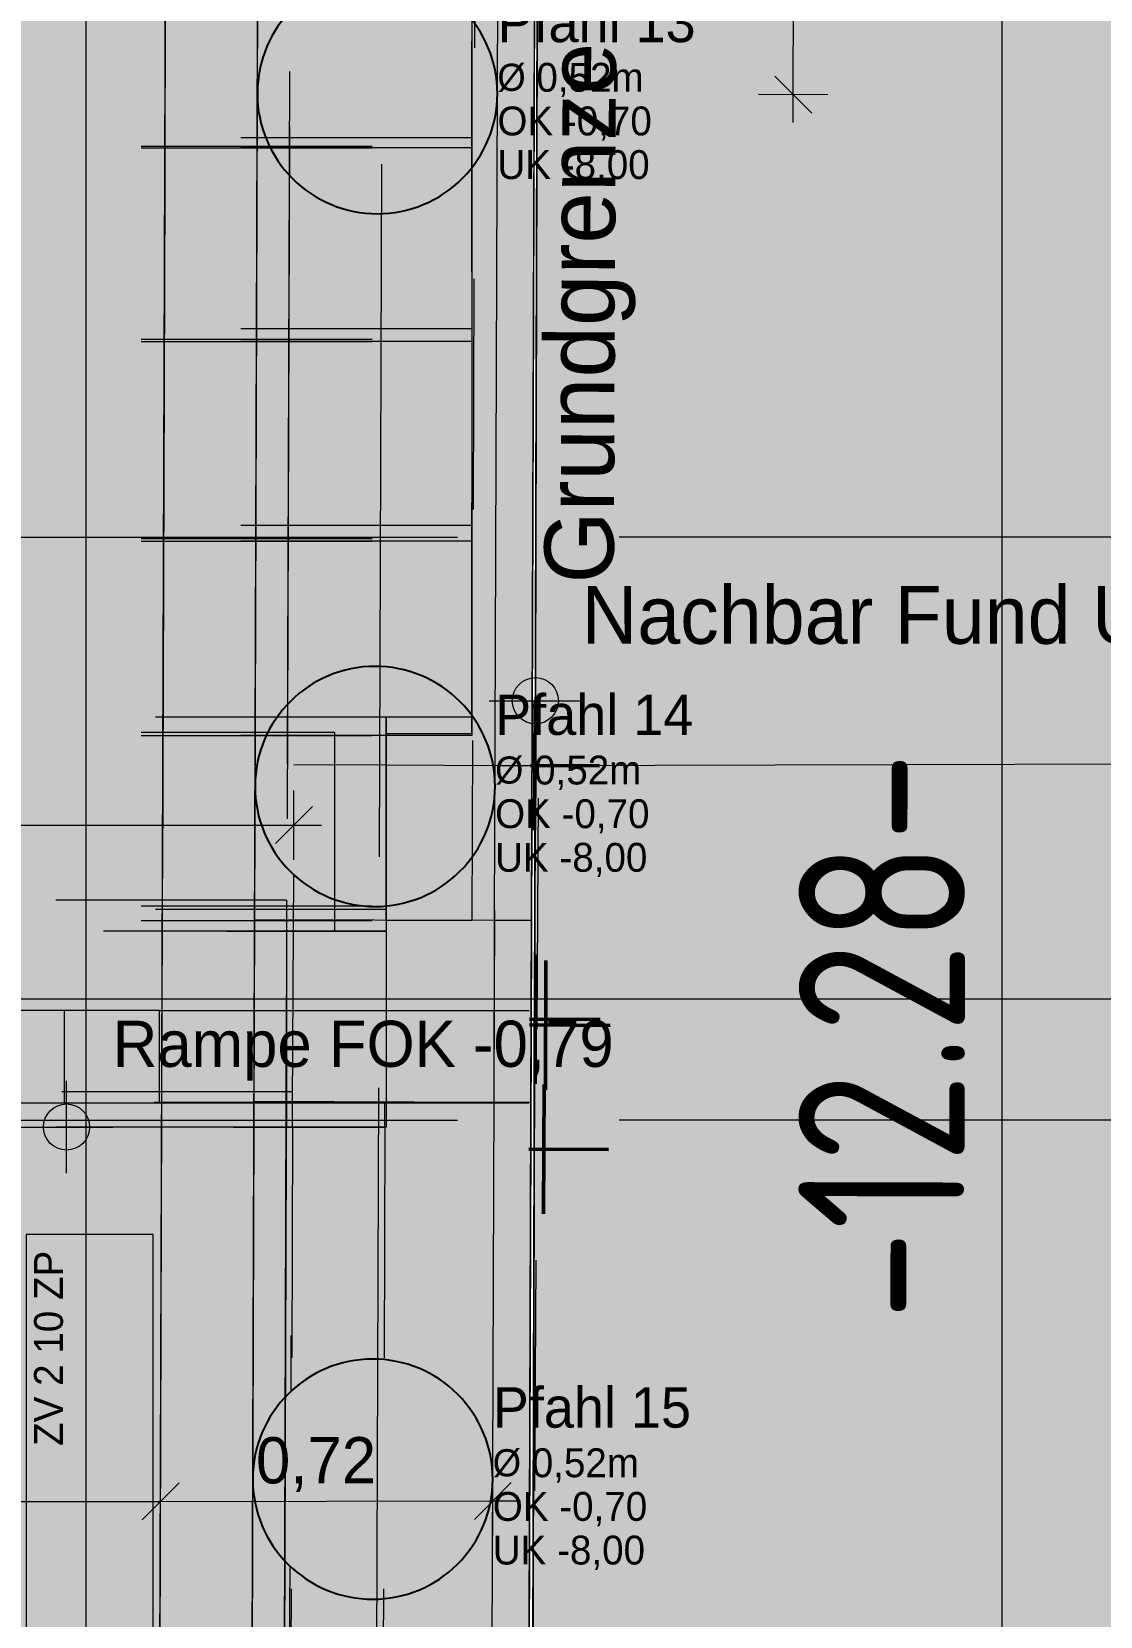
# Model space of a CAD drawing. Header units: metres. Extents: x -14 to 130, y -38 to 4.
# Drawn here: x 17.883 to 20.197, y -7.337 to -3.906 of the extents above; entities that cross this region are included whole.
import ezdxf

# ---------------------------------------------------------------- set-up
doc = ezdxf.new("R2010")
doc.units = ezdxf.units.M
doc.header["$MEASUREMENT"] = 0
for name, pattern in [('Schnittlinie', [0.006, 0.003, -0.0015, 0, -0.0015]), ('Strichliert_1_-1', [2, 1, -1]), ('Strichlinie eng', [0.002, 0.0015, -0.0005]), ('Untersicht', [0.001, 0.0005, -0.0005])]:
    doc.linetypes.add(name, pattern=pattern)
for name, color, linetype in [('-1._KG PP_3_110 Wand Aussen', 7, 'Continuous'), ('-1._KG PP_3_111 Bohrpfahl - ReGeBe', 7, 'Continuous'), ('-1._KG PP_3_111 Wand Aussen - Bohrpfahlwand 80', 7, 'Continuous'), ('-1._KG PP_3_120 Wand Innen tragend', 7, 'Continuous'), ('-1._KG PP_3_220 Bodenaufbau', 7, 'Continuous'), ('-1._KG PP_3_420 Rampe', 7, 'Continuous'), ('-1._KG PP_3_520 Fixeinbauten', 7, 'Continuous'), ('-1._KG PP_3_725 Nachbarbebauung', 7, 'Continuous'), ('-1._KG PP_3_851 Marker Schnitt', 7, 'Continuous'), ('-1._KG PP_3_870 Dokumentation allgemein', 7, 'Continuous'), ('-1._KG PP_3_950 Polierplan Bemaßung', 7, 'Continuous'), ('-1._KG PP_3_955 Polierplan Beschriftung', 7, 'Continuous'), ('-1._KG PP_3_Bauwerke_Gebäude - Haus', 7, 'Continuous'), ('-1._KG PP_3_Bemaßen_Sperrmaß 2D', 7, 'Continuous'), ('-1._KG PP_3_Gas_Beschriftung Gas', 7, 'Continuous'), ('-1._KG PP_3_Gelände_Beschriftung Gelände', 7, 'Continuous'), ('-1._KG PP_3_Gelände_Geländepunkt', 7, 'Continuous'), ('-1._KG PP_3_Kataster Benützungsabschnitte_Straßenverkehrsanlage', 7, 'Continuous'), ('-1._KG PP_3_Kataster Grenzen_Grundstücksgrenze', 7, 'Continuous'), ('-1._KG PP_3_Kataster Grenzpunkte_Grenzpunkt (GP) Hausecke_Kennzeichen', 7, 'Continuous'), ('-1._KG PP_3_Neubau_840 Baulinien', 7, 'Continuous')]:
    doc.layers.add(name, color=color, linetype=linetype)
doc.styles.add('ERSTELLTER_STIL_4', font='isocpeur.ttf', dxfattribs={"width": 0.8})
doc.styles.add('ERSTELLTER_STIL_5', font='')
doc.styles.get('ERSTELLTER_STIL_5').set_extended_font_data('Eurostile')
doc.linetypes.add('GAS', pattern='A,0,[1,415_260415_PP_VA_1_2 -1 KG1.Shx,S=0.186508,R=0,X=0,Y=0],-26.5,0', length=26.5)
doc.linetypes.add('Grenze Grundstück', pattern='A,0,[2,415_260415_PP_VA_1_2 -1 KG1.Shx,S=0.00031746,R=0,X=0,Y=0],-0.04,0', length=0.04)

msp = doc.modelspace()

# ---------------------------------------------------------------- hatches: boundary and pattern name
at = {"layer": '-1._KG PP_3_111 Bohrpfahl - ReGeBe', "linetype": 'Continuous', "lineweight": 13, "true_color": 0x3f7f02}
for points in [[(18.3716, -4.0398, 0.414214), (18.6316, -4.2998, 0.414214), (18.8916, -4.0398, 0.414214), (18.6316, -3.7798, 0.413238), (18.3716, -4.0389)], [(18.3666, -5.5398, 0.414214), (18.6266, -5.7998, 0.414214), (18.8866, -5.5398, 0.414214), (18.6266, -5.2798, 0.413238), (18.3666, -5.5389)], [(18.3616, -7.0389), (18.3616, -7.0398, 0.414214), (18.6216, -7.2998, 0.414214), (18.8816, -7.0398, 0.414214), (18.6216, -6.7798, 0.413238)]]:
    msp.add_hatch(color=76, dxfattribs=at).paths.add_polyline_path(points)
at = {"layer": '-1._KG PP_3_111 Wand Aussen - Bohrpfahlwand 80', "linetype": 'Continuous', "lineweight": 13, "true_color": 0xaa6446}
for points in [[(18.9048, -0.08), (18.8856, -5.8301), (18.9656, -5.8304), (18.9848, -0.08)], [(18.9415, -13.0652), (18.9657, -5.808), (18.8857, -5.8077), (18.8615, -13.0648)], [(18.9643, -6.2244), (18.9656, -5.8304), (18.8856, -5.8301), (18.8843, -6.2241)]]:
    msp.add_hatch(color=25, dxfattribs=at).paths.add_polyline_path(points)
at = {"layer": '-1._KG PP_3_111 Wand Aussen - Bohrpfahlwand 80', "linetype": 'Continuous', "lineweight": 13, "true_color": 0x3f7f02}
for points in [[(18.1656, -5.8277), (18.3656, -5.8284), (18.3769, -2.439), (18.1769, -2.4384)], [(18.1657, -5.8053), (18.1415, -13.0618), (18.3415, -13.0626), (18.3657, -5.806)], [(18.1656, -5.8277), (18.1643, -6.2217), (18.3643, -6.2224), (18.3656, -5.8284)], [(18.8843, -6.2241), (18.8856, -5.8301), (18.3656, -5.8284), (18.3643, -6.2224)]]:
    msp.add_hatch(color=76, dxfattribs=at).paths.add_polyline_path(points)
h = msp.add_hatch(color=76, dxfattribs=at)
h.paths.add_polyline_path([(18.3656, -5.8284), (18.8856, -5.8301), (18.8969, -2.4408), (18.3769, -2.439)])
h.paths.add_polyline_path([(18.3666, -5.5398), (18.3754, -5.4725), (18.4014, -5.4098), (18.4427, -5.356), (18.4966, -5.3146), (18.5593, -5.2887), (18.6266, -5.2798), (18.6939, -5.2887), (18.7566, -5.3146), (18.8104, -5.356), (18.8517, -5.4098), (18.8777, -5.4725), (18.8866, -5.5398), (18.8777, -5.6071), (18.8517, -5.6698), (18.8104, -5.7236), (18.7566, -5.765), (18.6939, -5.7909), (18.6266, -5.7998), (18.5593, -5.7909), (18.4966, -5.765), (18.4427, -5.7236), (18.4014, -5.6698), (18.3754, -5.6071)], flags=0)
h.paths.add_polyline_path([(18.3716, -4.0398), (18.3804, -3.9725), (18.4064, -3.9098), (18.4477, -3.856), (18.5016, -3.8146), (18.5643, -3.7887), (18.6316, -3.7798), (18.6989, -3.7887), (18.7616, -3.8146), (18.8154, -3.856), (18.8567, -3.9098), (18.8827, -3.9725), (18.8916, -4.0398), (18.8827, -4.1071), (18.8567, -4.1698), (18.8154, -4.2237), (18.7616, -4.265), (18.6989, -4.2909), (18.6316, -4.2998), (18.5643, -4.2909), (18.5016, -4.265), (18.4477, -4.2237), (18.4064, -4.1698), (18.3804, -4.1071)], flags=0)
h.paths.add_polyline_path([(18.3759, -2.7398), (18.3848, -2.6725), (18.4107, -2.6098), (18.452, -2.556), (18.5059, -2.5146), (18.5686, -2.4887), (18.6359, -2.4798), (18.7032, -2.4887), (18.7659, -2.5146), (18.8197, -2.556), (18.8611, -2.6098), (18.887, -2.6725), (18.8959, -2.7398), (18.887, -2.8071), (18.8611, -2.8698), (18.8197, -2.9237), (18.7659, -2.965), (18.7032, -2.991), (18.6359, -2.9998), (18.5686, -2.991), (18.5059, -2.965), (18.452, -2.9237), (18.4107, -2.8698), (18.3848, -2.8071)], flags=0)
h = msp.add_hatch(color=76, dxfattribs=at)
h.paths.add_polyline_path([(18.3415, -13.0626), (18.3446, -13.0626), (18.3416, -13.0398), (18.3504, -12.9725), (18.3764, -12.9098), (18.4177, -12.8559), (18.4716, -12.8146), (18.5343, -12.7886), (18.6016, -12.7798), (18.6689, -12.7886), (18.7316, -12.8146), (18.7854, -12.8559), (18.8267, -12.9098), (18.8527, -12.9725), (18.8616, -13.0398), (18.8583, -13.0648), (18.8615, -13.0648), (18.8857, -5.8077), (18.3657, -5.806)])
h.paths.add_polyline_path([(18.3554, -11.6071), (18.3466, -11.5398), (18.3554, -11.4725), (18.3814, -11.4098), (18.4227, -11.3559), (18.4766, -11.3146), (18.5393, -11.2886), (18.6066, -11.2798), (18.6739, -11.2886), (18.7366, -11.3146), (18.7904, -11.3559), (18.8317, -11.4098), (18.8577, -11.4725), (18.8666, -11.5398), (18.8577, -11.6071), (18.8317, -11.6698), (18.7904, -11.7236), (18.7366, -11.7649), (18.6739, -11.7909), (18.6066, -11.7998), (18.5393, -11.7909), (18.4766, -11.7649), (18.4227, -11.7236), (18.3814, -11.6698)], flags=0)
h.paths.add_polyline_path([(18.3516, -10.0398), (18.3604, -9.9725), (18.3864, -9.9098), (18.4277, -9.8559), (18.4816, -9.8146), (18.5443, -9.7886), (18.6116, -9.7798), (18.6789, -9.7886), (18.7416, -9.8146), (18.7954, -9.8559), (18.8367, -9.9098), (18.8627, -9.9725), (18.8716, -10.0398), (18.8627, -10.1071), (18.8367, -10.1698), (18.7954, -10.2236), (18.7416, -10.2649), (18.6789, -10.2909), (18.6116, -10.2998), (18.5443, -10.2909), (18.4816, -10.2649), (18.4277, -10.2236), (18.3864, -10.1698), (18.3604, -10.1071)], flags=0)
h.paths.add_polyline_path([(18.3566, -8.5398), (18.3654, -8.4725), (18.3914, -8.4098), (18.4327, -8.3559), (18.4866, -8.3146), (18.5493, -8.2886), (18.6166, -8.2798), (18.6839, -8.2886), (18.7466, -8.3146), (18.8004, -8.3559), (18.8417, -8.4098), (18.8677, -8.4725), (18.8766, -8.5398), (18.8677, -8.6071), (18.8417, -8.6698), (18.8004, -8.7236), (18.7466, -8.765), (18.6839, -8.7909), (18.6166, -8.7998), (18.5493, -8.7909), (18.4866, -8.765), (18.4327, -8.7236), (18.3914, -8.6698), (18.3654, -8.6071)], flags=0)
h.paths.add_polyline_path([(18.3616, -7.0398), (18.3704, -6.9725), (18.3964, -6.9098), (18.4377, -6.8559), (18.4916, -6.8146), (18.5543, -6.7887), (18.6216, -6.7798), (18.6889, -6.7887), (18.7516, -6.8146), (18.8054, -6.8559), (18.8467, -6.9098), (18.8727, -6.9725), (18.8816, -7.0398), (18.8727, -7.1071), (18.8467, -7.1698), (18.8054, -7.2236), (18.7516, -7.265), (18.6889, -7.2909), (18.6216, -7.2998), (18.5543, -7.2909), (18.4916, -7.265), (18.4377, -7.2236), (18.3964, -7.1698), (18.3704, -7.1071)], flags=0)
at = {"layer": '-1._KG PP_3_120 Wand Innen tragend', "linetype": 'Continuous', "lineweight": 13, "true_color": 0x3f7f02}
msp.add_hatch(color=76, dxfattribs=at).paths.add_polyline_path([(17.9537, -6.025), (17.9537, -6.225), (18.1599, -6.225), (18.1599, -6.025)])
at = {"layer": '-1._KG PP_3_725 Nachbarbebauung', "linetype": 'Continuous', "lineweight": 0, "true_color": 0x1f1f1f}
msp.add_hatch(color=250, dxfattribs=at).paths.add_polyline_path([(18.9876, -0.0005), (18.958, -11.4452), (22.8486, -11.478), (22.8486, -0.0037)])
at = {"layer": '-1._KG PP_3_870 Dokumentation allgemein', "linetype": 'Continuous', "lineweight": 0, "true_color": 0x3f3f00}
msp.add_hatch(color=48, dxfattribs=at).paths.add_polyline_path([(18.3632, -21.4914), (18.4043, -15.229), (18.455, 0), (18.185, 0), (18.1343, -15.2277), (18.0932, -21.4897)])
at = {"layer": '-1._KG PP_3_870 Dokumentation allgemein', "linetype": 'Continuous', "lineweight": 13, "true_color": 0x3f7f02}
msp.add_hatch(color=76, dxfattribs=at).paths.add_polyline_path([(18.3632, -21.491), (18.5632, -21.4923), (18.6043, -15.2299), (18.655, -0.0013), (18.455, -0.0013), (18.4043, -15.229)])
at = {"layer": '-1._KG PP_3_Gelände_Beschriftung Gelände', "linetype": 'Continuous', "lineweight": 0, "true_color": 0x060c00}
h = msp.add_hatch(color=98, dxfattribs=at)
h.paths.add_polyline_path([(0.6022, -0.6), (0.6319, -8.705), (5.625, -8.705), (5.625, -3.705), (8.725, -3.705), (8.725, -5.925), (8.925, -5.925), (8.925, -5.905), (9.105, -5.905), (9.105, -4.225), (10.725, -4.225), (10.725, -5.905), (10.905, -5.905), (10.905, -6.225), (12.425, -6.225), (12.425, -9.355), (15.32, -9.355), (15.32, -8.955), (18.3552, -8.955), (18.383, -0.6)])
h.paths.add_polyline_path([(1.4029, -0.8), (1.4029, -1.4), (0.8029, -1.4), (0.8029, -0.8)], flags=0)
h.paths.add_polyline_path([(17.5774, -2.893), (17.5774, -2.293), (18.1774, -2.293), (18.1774, -2.893)], flags=0)
at = {"layer": '-1._KG PP_3_Kataster Grenzpunkte_Grenzpunkt (GP) Hausecke_Kennzeichen', "linetype": 'Continuous', "lineweight": 13, "true_color": 0x949494}
for points in [[(18.9738, -5.3543), (19.0238, -5.3543), (19.02, -5.3351), (19.0091, -5.3189), (18.9929, -5.3081), (18.9738, -5.3043)], [(18.9738, -5.3543), (18.9238, -5.3543), (18.9276, -5.3734), (18.9384, -5.3896), (18.9547, -5.4005), (18.9738, -5.4043)]]:
    msp.add_hatch(color=252, dxfattribs=at).paths.add_polyline_path(points)
at = {"layer": '-1._KG PP_3_Kataster Grenzpunkte_Grenzpunkt (GP) Hausecke_Kennzeichen', "linetype": 'Continuous', "lineweight": 0, "true_color": 0x000000}
for points in [[(17.9584, -6.2773), (18.0084, -6.2773), (18.0046, -6.2582), (17.9937, -6.2419), (17.9775, -6.2311), (17.9584, -6.2273)], [(17.9584, -6.2773), (17.9084, -6.2773), (17.9122, -6.2964), (17.923, -6.3126), (17.9392, -6.3235), (17.9584, -6.3273)]]:
    msp.add_hatch(color=18, dxfattribs=at).paths.add_polyline_path(points)

# ---------------------------------------------------------------- linework, layer by layer
at = {"layer": '-1._KG PP_3_110 Wand Aussen', "color": 7, "linetype": 'Schnittlinie', "lineweight": 13, "ltscale": 1000}
for p, q in [((18.1599, -6.025), (18.9606, -6.025)), ((18.1599, -6.225), (18.9599, -6.225))]:
    msp.add_line(p, q, dxfattribs=at)
at = {"layer": '-1._KG PP_3_111 Bohrpfahl - ReGeBe', "color": 7, "linetype": 'Continuous', "lineweight": 25, "ltscale": 1000, "flags": 128}
for points in [[(18.3716, -4.0398, 0.414214), (18.6316, -4.2998, 0.414214), (18.8916, -4.0398, 0.414214), (18.6316, -3.7798, 0.413238), (18.3716, -4.0389)], [(18.3666, -5.5398, 0.414214), (18.6266, -5.7998, 0.414214), (18.8866, -5.5398, 0.414214), (18.6266, -5.2798, 0.413238), (18.3666, -5.5389)], [(18.3616, -7.0389), (18.3616, -7.0398, 0.414214), (18.6216, -7.2998, 0.414214), (18.8816, -7.0398, 0.414214), (18.6216, -6.7798, 0.413238)]]:
    msp.add_lwpolyline(points, format="xyb", close=True, dxfattribs=at)
at = {"layer": '-1._KG PP_3_111 Wand Aussen - Bohrpfahlwand 80', "color": 7, "linetype": 'Continuous', "lineweight": 18, "ltscale": 1000}
for p, q in [((18.3769, -2.439), (18.3656, -5.8284)), ((18.3657, -5.806), (18.3415, -13.0626)), ((18.3656, -5.8284), (18.3643, -6.2224))]:
    msp.add_line(p, q, dxfattribs=at)
at = {"layer": '-1._KG PP_3_111 Wand Aussen - Bohrpfahlwand 80', "color": 7, "linetype": 'Continuous', "lineweight": 13, "ltscale": 1000}
for p, q in [((18.8856, -5.8301), (18.8969, -2.4408)), ((18.8666, -11.5398), (18.8857, -5.8077)), ((18.8843, -6.2241), (18.8856, -5.8301))]:
    msp.add_line(p, q, dxfattribs=at)
at = {"layer": '-1._KG PP_3_111 Wand Aussen - Bohrpfahlwand 80', "color": 7, "linetype": 'Continuous', "lineweight": 13, "ltscale": 1000, "flags": 128}
for points in [[(18.9656, -5.8304), (18.985, 0)], [(18.8856, -5.8301), (18.3656, -5.8284)], [(18.8856, -5.8301), (18.3656, -5.8284)], [(18.9656, -5.8304), (18.8856, -5.8301)], [(18.9656, -5.8304), (18.8856, -5.8301)], [(18.9415, -13.0652), (18.9657, -5.808)], [(18.9643, -6.2244), (18.9656, -5.8304)], [(18.8843, -6.2241), (18.3643, -6.2224)], [(18.9643, -6.2244), (18.8843, -6.2241)]]:
    msp.add_lwpolyline(points, dxfattribs=at)
at = {"layer": '-1._KG PP_3_111 Wand Aussen - Bohrpfahlwand 80', "color": 7, "linetype": 'Continuous', "lineweight": 18, "ltscale": 1000, "flags": 128}
for points in [[(18.1769, -2.4384), (18.1656, -5.8277)], [(18.1657, -5.8053), (18.1415, -13.0618)], [(18.1656, -5.8277), (18.1643, -6.2217)]]:
    msp.add_lwpolyline(points, dxfattribs=at)
at = {"layer": '-1._KG PP_3_120 Wand Innen tragend', "color": 16, "linetype": 'Continuous', "lineweight": 13, "ltscale": 1000, "true_color": 0x7e0000, "flags": 128}
for points in [[(17.9537, -6.025), (17.4537, -6.025)], [(17.4537, -6.225), (17.9537, -6.225)]]:
    msp.add_lwpolyline(points, dxfattribs=at)
at = {"layer": '-1._KG PP_3_120 Wand Innen tragend', "color": 7, "linetype": 'Continuous', "lineweight": 18, "ltscale": 1000, "flags": 128}
for points in [[(18.1599, -6.025), (17.9537, -6.025)], [(17.9537, -6.225), (17.9537, -6.025)], [(18.1599, -6.225), (18.1599, -6.025)], [(17.9537, -6.225), (18.1599, -6.225)]]:
    msp.add_lwpolyline(points, dxfattribs=at)
at = {"layer": '-1._KG PP_3_220 Bodenaufbau', "color": 7, "linetype": 'Continuous', "lineweight": 18, "ltscale": 1000, "flags": 128}
msp.add_lwpolyline([(3.815, -0.8), (3.815, -1.965), (0.8072, -1.965), (0.8312, -8.5021), (0.8312, -8.505), (5.425, -8.505), (5.425, -3.505), (8.925, -3.505), (8.925, -3.845), (11.105, -3.845), (11.105, -6.225), (15.12, -6.225), (15.12, -8.955), (18.1552, -8.955), (18.1754, -2.893), (17.5774, -2.893), (17.5774, -2.293), (18.1774, -2.293), (18.1824, -0.8)], close=True, dxfattribs=at)
at = {"layer": '-1._KG PP_3_220 Bodenaufbau', "color": 8, "linetype": 'Untersicht', "lineweight": 13, "ltscale": 1000, "flags": 128}
for points in [[(18.8361, -3.733), (18.8361, -4.157)], [(15.12, -4.1534), (18.8361, -4.1534)], [(18.8361, -4.157), (15.12, -4.157)], [(15.12, -4.157), (18.8361, -4.157)], [(18.8361, -4.1534), (18.8361, -4.1545), (18.8361, -4.157)], [(18.8361, -4.157), (18.8361, -4.5764)], [(15.12, -4.5717), (18.8361, -4.5717)], [(18.8361, -4.5764), (15.12, -4.5764)], [(15.12, -4.5764), (18.8361, -4.5764)], [(18.8361, -4.5717), (18.8361, -4.5732), (18.8361, -4.5764)], [(18.8361, -4.5764), (18.8361, -5.0091)], [(15.12, -5.0033), (18.8361, -5.0033)], [(18.8361, -5.0091), (15.12, -5.0091)], [(15.12, -5.0091), (18.8361, -5.0091)], [(18.8361, -5.0033), (18.8361, -5.0051), (18.8361, -5.0091)], [(18.8361, -5.0091), (18.8361, -5.4292)], [(15.12, -5.4225), (18.5384, -5.4225)], [(18.8361, -5.4292), (15.12, -5.4292)], [(15.12, -5.4292), (18.5384, -5.4292)], [(18.5384, -5.4225), (18.5384, -5.4246), (18.5384, -5.4292)], [(18.5384, -5.4292), (18.5384, -5.8532)], [(18.4351, -5.7859), (15.305, -5.7859)], [(18.4351, -5.7859), (18.4351, -5.8454), (18.4351, -5.8478), (18.4351, -5.8532)], [(18.5384, -5.8532), (15.12, -5.8532)], [(15.305, -5.8532), (18.4351, -5.8532)], [(18.4351, -5.8532), (18.4351, -6.2773)], [(18.448, -6.2011), (15.32, -6.2011)], [(18.448, -6.2773), (18.448, -6.2711), (18.448, -6.2684), (18.448, -6.2011)], [(18.4351, -6.2773), (15.32, -6.2773)], [(15.32, -6.2773), (18.448, -6.2773)], [(18.448, -6.2773), (18.4414, -8.2409)]]:
    msp.add_lwpolyline(points, dxfattribs=at)
at = {"layer": '-1._KG PP_3_420 Rampe', "color": 8, "linetype": 'Untersicht', "lineweight": 13, "ltscale": 1000, "flags": 128}
for points in [[(18.8469, -2.4405), (18.8361, -5.83)], [(18.8361, -5.4253), (18.8361, -5.3898), (18.8361, -4.9748), (18.8361, -4.5487), (18.8361, -4.1355), (18.8361, -3.7284)], [(18.8361, -3.733), (18.8361, -4.157)], [(18.8361, -4.1355), (15.12, -4.1355)], [(18.8361, -4.1355), (15.12, -4.1355)], [(18.8361, -4.1355), (18.8361, -4.157)], [(18.8361, -4.157), (15.12, -4.157)], [(15.12, -4.157), (18.8361, -4.157)], [(18.8361, -4.157), (18.8361, -4.5764)], [(18.8361, -4.5487), (15.12, -4.5487)], [(18.8361, -4.5487), (15.12, -4.5487)], [(18.8361, -4.5487), (18.8361, -4.5764)], [(18.8361, -4.5764), (15.12, -4.5764)], [(15.12, -4.5764), (18.8361, -4.5764)], [(18.8361, -4.5764), (18.8361, -5.0091)], [(18.8361, -4.9748), (15.12, -4.9748)], [(18.8361, -4.9748), (15.12, -4.9748)], [(18.8361, -4.9748), (18.8361, -5.0091)], [(18.8361, -5.0091), (15.12, -5.0091)], [(15.12, -5.0091), (18.8361, -5.0091)], [(18.8361, -5.0091), (18.8361, -5.4292)], [(18.6508, -5.3898), (15.12, -5.3898)], [(18.8361, -5.3898), (18.6508, -5.3898), (15.12, -5.3898)], [(18.6508, -5.3898), (18.6508, -5.4292)], [(18.6508, -5.4253), (18.6508, -5.3898)], [(18.8361, -5.4292), (15.12, -5.4292)], [(15.12, -5.4292), (18.6508, -5.4292)], [(18.6508, -5.4253), (18.8361, -5.4253)], [(18.6508, -5.83), (18.6508, -5.8062), (18.6508, -5.4253)], [(18.6508, -5.4292), (18.6508, -5.8532)], [(15.12, -5.7984), (18.6508, -5.7984)], [(18.6508, -5.8063), (15.12, -5.8063)], [(15.12, -5.83), (18.6508, -5.83)], [(18.6508, -5.8062), (15.305, -5.8062)], [(18.6508, -5.8062), (18.6508, -5.8532)], [(18.8361, -5.83), (18.6508, -5.83)], [(18.6508, -5.8532), (15.12, -5.8532)], [(15.305, -5.8532), (18.6508, -5.8532)], [(18.6508, -5.8532), (18.6508, -6.2773)], [(18.6481, -6.2241), (15.32, -6.2241)], [(18.6481, -6.2773), (18.6481, -6.2241)], [(18.6508, -6.2773), (15.32, -6.2773)], [(15.32, -6.2773), (18.6481, -6.2773)], [(18.6481, -6.2773), (18.6415, -8.2416), (18.6254, -13.0635)]]:
    msp.add_lwpolyline(points, dxfattribs=at)
at = {"layer": '-1._KG PP_3_520 Fixeinbauten', "color": 5, "linetype": 'Continuous', "lineweight": 13, "ltscale": 1000, "flags": 128}
msp.add_lwpolyline([(18.1457, -7.6609), (18.1457, -6.51), (17.8707, -6.51), (17.8707, -7.6609)], dxfattribs=at)
at = {"layer": '-1._KG PP_3_725 Nachbarbebauung', "color": 8, "linetype": 'Continuous', "lineweight": 13, "ltscale": 1000, "flags": 128}
msp.add_lwpolyline([(22.8486, -0.0037), (18.9876, -0.0005), (18.958, -11.4452), (22.8486, -11.478)], dxfattribs=at)
at = {"layer": '-1._KG PP_3_851 Marker Schnitt', "color": 112, "linetype": 'Strichliert_1_-1', "lineweight": 13, "ltscale": 1000, "true_color": 0x00cd60}
msp.add_line((18.9734, -5.4943), (22.8486, -5.4848), dxfattribs=at)
at = {"layer": '-1._KG PP_3_851 Marker Schnitt', "color": 112, "linetype": 'Continuous', "lineweight": 13, "ltscale": 1000, "true_color": 0x00cd60}
msp.add_line((19.046, -6.0735), (19.0461, -6.0735), dxfattribs=at)
at = {"layer": '-1._KG PP_3_870 Dokumentation allgemein', "color": 52, "linetype": 'Strichlinie eng', "lineweight": 13, "ltscale": 1000, "true_color": 0xd4d400, "flags": 128}
for points in [[(18.3632, -21.4914), (18.4043, -15.229), (18.455, 0), (18.185, 0), (18.1343, -15.2277), (18.0932, -21.4897)], [(18.3632, -21.491), (18.5632, -21.4923), (18.6043, -15.2299), (18.655, -0.0013), (18.455, -0.0013), (18.4043, -15.229)]]:
    msp.add_lwpolyline(points, close=True, dxfattribs=at)
at = {"layer": '-1._KG PP_3_955 Polierplan Beschriftung', "color": 7, "linetype": 'Strichlinie eng', "lineweight": 13, "ltscale": 1000}
for p, q in [((15.305, -5), (18.855, -5)), ((15.305, -6.2628), (18.855, -6.2628))]:
    msp.add_line(p, q, dxfattribs=at)
at = {"layer": '-1._KG PP_3_Bauwerke_Gebäude - Haus', "color": 7, "linetype": 'Continuous', "lineweight": 13, "ltscale": 1000, "true_color": 0xefefef}
msp.add_line((18.9583, -11.3452), (18.9874, -0.1005), dxfattribs=at)
at = {"layer": '-1._KG PP_3_Bemaßen_Sperrmaß 2D', "color": 5, "linetype": 'GAS', "lineweight": 0, "ltscale": 1000}
for p, q in [((18, 3), (18, -36)), ((-1.5, -6), (21, -6))]:
    msp.add_line(p, q, dxfattribs=at)
at = {"layer": '-1._KG PP_3_Gelände_Beschriftung Gelände', "color": 7, "linetype": 'Continuous', "lineweight": 13, "ltscale": 1000, "true_color": 0xf4f4f4, "flags": 128}
msp.add_lwpolyline([(0.6022, -0.6), (0.6319, -8.705), (5.625, -8.705), (5.625, -3.705), (8.725, -3.705), (8.725, -5.925), (8.925, -5.925), (8.925, -5.905), (9.105, -5.905), (9.105, -4.225), (10.725, -4.225), (10.725, -5.905), (10.905, -5.905), (10.905, -6.225), (12.425, -6.225), (12.425, -9.355), (15.32, -9.355), (15.32, -8.955), (18.3552, -8.955), (18.383, -0.6)], close=True, dxfattribs=at)
at = {"layer": '-1._KG PP_3_Gelände_Geländepunkt', "color": 7, "linetype": 'Continuous', "lineweight": 50, "ltscale": 1000}
for p, q in [((18.9732, -5.3543), (18.972, -5.6343)), ((18.9633, -5.4942), (19.1126, -5.4949)), ((18.9744, -5.9037), (18.9731, -6.1837)), ((18.9967, -5.9166), (18.9954, -6.1966)), ((18.9608, -6.0436), (19.1138, -6.0443)), ((18.9608, -6.0564), (19.1361, -6.0572)), ((18.9927, -6.1855), (18.9914, -6.4655)), ((18.9596, -6.3253), (19.132, -6.3261))]:
    msp.add_line(p, q, dxfattribs=at)
at = {"layer": '-1._KG PP_3_Kataster Benützungsabschnitte_Straßenverkehrsanlage', "color": 8, "linetype": 'Untersicht', "lineweight": 13, "ltscale": 1000, "flags": 128}
for points in [[(18.6508, -5.4938), (18.4508, -5.4928)], [(18.9008, -5.4951), (18.6508, -5.4938)], [(18.9808, -5.4955), (18.9008, -5.4951)], [(18.9415, -13.0652), (18.9808, -5.4955)], [(18.4496, -5.7289), (18.4438, -6.8513)], [(18.4418, -7.2268), (18.436, -8.3534)]]:
    msp.add_lwpolyline(points, dxfattribs=at)
at = {"layer": '-1._KG PP_3_Kataster Grenzen_Grundstücksgrenze', "color": 8, "linetype": 'Continuous', "lineweight": 13, "ltscale": 1000}
msp.add_line((18.9583, -11.3452), (18.9874, -0.1005), dxfattribs=at)
at = {"layer": '-1._KG PP_3_Kataster Grenzpunkte_Grenzpunkt (GP) Hausecke_Kennzeichen', "color": 1, "linetype": 'Continuous', "lineweight": 13, "ltscale": 1000, "true_color": 0xfb0106}
msp.add_line((19.985, -15), (19.985, 0), dxfattribs=at)
at = {"layer": '-1._KG PP_3_Kataster Grenzpunkte_Grenzpunkt (GP) Hausecke_Kennzeichen', "color": 76, "linetype": 'Continuous', "lineweight": 13, "ltscale": 1000, "true_color": 0x3f7f02}
for p, q in [((19.5324, -4.0419), (19.5354, -2.7419)), ((19.4925, -4.0018), (19.5723, -4.082)), ((19.6074, -4.042), (19.4574, -4.0417)), ((19.5323, -4.1019), (19.5324, -4.0419))]:
    msp.add_line(p, q, dxfattribs=at)
at = {"layer": '-1._KG PP_3_Kataster Grenzpunkte_Grenzpunkt (GP) Hausecke_Kennzeichen', "color": 7, "linetype": 'Continuous', "lineweight": 13, "ltscale": 1000}
for p, q in [((22.8486, -5), (19.155, -5)), ((22.8486, -5), (19.155, -5)), ((17.9584, -6.3773), (17.9584, -6.1773)), ((17.8584, -6.2773), (18.0584, -6.2773)), ((22.8486, -6.2628), (19.155, -6.2628)), ((22.8486, -6.2628), (19.155, -6.2628))]:
    msp.add_line(p, q, dxfattribs=at)
at = {"layer": '-1._KG PP_3_Kataster Grenzpunkte_Grenzpunkt (GP) Hausecke_Kennzeichen', "color": 252, "linetype": 'Continuous', "lineweight": 13, "ltscale": 1000, "true_color": 0x949494}
for p, q in [((18.9738, -5.4543), (18.9738, -5.2543)), ((18.8738, -5.3543), (19.0738, -5.3543))]:
    msp.add_line(p, q, dxfattribs=at)
at = {"layer": '-1._KG PP_3_Kataster Grenzpunkte_Grenzpunkt (GP) Hausecke_Kennzeichen', "color": 6, "linetype": 'Continuous', "lineweight": 13, "ltscale": 1000, "true_color": 0xfb02fe}
for p, q in [((18.4508, -5.6986), (18.4508, -5.5486)), ((18.4108, -5.6636), (18.4908, -5.5836)), ((15.32, -5.6236), (18.4508, -5.6236)), ((18.4508, -5.6236), (18.5108, -5.6236)), ((18.1621, -7.1629), (18.1619, -7.0129)), ((18.8819, -7.162), (18.8817, -7.012)), ((18.202, -7.0478), (18.1221, -7.1279)), ((18.8418, -7.127), (18.9217, -7.0469)), ((15.3201, -7.0914), (18.162, -7.0879)), ((18.162, -7.0879), (18.8818, -7.087)), ((18.8818, -7.087), (18.9418, -7.0869))]:
    msp.add_line(p, q, dxfattribs=at)
at = {"layer": '-1._KG PP_3_Kataster Grenzpunkte_Grenzpunkt (GP) Hausecke_Kennzeichen', "color": 252, "linetype": 'Continuous', "lineweight": 13, "ltscale": 1000, "true_color": 0x949494}
msp.add_circle((18.9738, -5.3543), 0.05, dxfattribs=at)
at = {"layer": '-1._KG PP_3_Kataster Grenzpunkte_Grenzpunkt (GP) Hausecke_Kennzeichen', "color": 7, "linetype": 'Continuous', "lineweight": 13, "ltscale": 1000}
msp.add_circle((17.9584, -6.2773), 0.05, dxfattribs=at)
at = {"layer": '-1._KG PP_3_Neubau_840 Baulinien', "color": 76, "linetype": 'Grenze Grundstück', "lineweight": 13, "ltscale": 1000, "true_color": 0x3f7f02, "flags": 128}
msp.add_lwpolyline([(0, -0.0002), (18.985, -0.0012), (18.935, -15), (18.9, -21.365), (18.85, -31.325), (0.0665, -34.0269), (0.065, -21.365), (0.055, -15)], close=True, dxfattribs=at)

# ---------------------------------------------------------------- texts
at = {"layer": '-1._KG PP_3_950 Polierplan Bemaßung', "color": 252, "linetype": 'Continuous', "lineweight": 13, "true_color": 0x949494, "insert": (19.0738, -5.2543), "char_height": 0.125, "width": 1.84745, "attachment_point": 7, "style": 'ERSTELLTER_STIL_5'}
msp.add_mtext('\\A1;{\\pql;\\fEurostile|b0|i0|c0|p0;\\W1.000000;Nachbar Fund UK -2,89}', dxfattribs=at)
at = {"layer": '-1._KG PP_3_950 Polierplan Bemaßung', "color": 7, "linetype": 'Continuous', "lineweight": 13, "insert": (18.0584, -6.1773), "char_height": 0.1, "width": 1.11797, "attachment_point": 7, "style": 'ERSTELLTER_STIL_5'}
msp.add_mtext('\\A1;{\\pql;\\fEurostile|b0|i0|c0|p0;\\W1.000000;Rampe FOK -0,79}', dxfattribs=at)
at = {"layer": '-1._KG PP_3_950 Polierplan Bemaßung', "color": 6, "linetype": 'Continuous', "lineweight": 13, "true_color": 0xfb02fe, "insert": (18.3687, -7.0676), "char_height": 0.1, "width": 0.306373, "attachment_point": 7, "rotation": 0.0714, "style": 'ERSTELLTER_STIL_5'}
msp.add_mtext('\\A1;{\\pql;\\fEurostile|b0|i0|c0|p0;\\W1.000000;0,72}', dxfattribs=at)
at = {"layer": '-1._KG PP_3_955 Polierplan Beschriftung', "color": 5, "linetype": 'Continuous', "lineweight": 13, "insert": (17.9514, -6.9679), "char_height": 0.0625, "attachment_point": 7, "rotation": 90, "style": 'ERSTELLTER_STIL_5'}
msp.add_mtext('\\A1;{\\pql;\\fEurostile|b0|i0|c0|p0;\\W1.000000;ZV 2 10 ZP}', dxfattribs=at)
at = {"layer": '-1._KG PP_3_Bemaßen_Sperrmaß 2D', "color": 7, "linetype": 'Continuous', "lineweight": 25, "insert": (19.7242, -6.0801), "char_height": 0.36, "attachment_point": 5, "rotation": 89.8518, "style": 'ERSTELLTER_STIL_4'}
msp.add_mtext('\\A1;{\\pqc;\\fISOCPEUR|b0|i0|c0|p0;\\W0.800000;-12.28-}', dxfattribs=at)
at = {"layer": '-1._KG PP_3_Gas_Beschriftung Gas', "color": 76, "linetype": 'Continuous', "lineweight": 13, "true_color": 0x3f7f02, "insert": (19.0934, -4.5151), "char_height": 0.15, "attachment_point": 5, "rotation": 89.7458, "style": 'ERSTELLTER_STIL_5'}
msp.add_mtext('\\A1;{\\pqc;\\fEurostile|b0|i0|c0|p0;\\W1.000000;Grundgrenze}', dxfattribs=at)
at = {"layer": '-1._KG PP_3_Kataster Grenzpunkte_Grenzpunkt (GP) Hausecke_Kennzeichen', "color": 7, "linetype": 'Continuous', "lineweight": 13, "char_height": 0.0875, "attachment_point": 4, "line_spacing_factor": 0.907049, "style": 'ERSTELLTER_STIL_5'}
for s, insert in [('\\A1;{\\pql;\\fEurostile|b0|i0|c0|p0;\\W1.000000;Pfahl 13\\P\\pql;\\fEurostile|b0|i0|c0|p0;\\H0.672269x;\\W1.000000;Ø\\fEurostile|b0|i0|c0|p0;\\H1.062500x;\\W1.000000; \\fEurostile|b0|i0|c0|p0;\\W1.000000;0,52\\fEurostile|b0|i0|c0|p0;\\W1.000000;m\\P\\pql;\\fEurostile|b0|i0|c0|p0;\\W1.000000;OK \\fEurostile|b0|i0|c0|p0;\\W1.000000;-0,70\\P\\pql;\\fEurostile|b0|i0|c0|p0;\\W1.000000;UK \\fEurostile|b0|i0|c0|p0;\\W1.000000;-8,00}', (18.8916, -4.0385)), ('\\A1;{\\pql;\\fEurostile|b0|i0|c0|p0;\\W1.000000;Pfahl 14\\P\\pql;\\fEurostile|b0|i0|c0|p0;\\H0.672269x;\\W1.000000;Ø\\fEurostile|b0|i0|c0|p0;\\H1.062500x;\\W1.000000; \\fEurostile|b0|i0|c0|p0;\\W1.000000;0,52\\fEurostile|b0|i0|c0|p0;\\W1.000000;m\\P\\pql;\\fEurostile|b0|i0|c0|p0;\\W1.000000;OK \\fEurostile|b0|i0|c0|p0;\\W1.000000;-0,70\\P\\pql;\\fEurostile|b0|i0|c0|p0;\\W1.000000;UK \\fEurostile|b0|i0|c0|p0;\\W1.000000;-8,00}', (18.8866, -5.5385)), ('\\A1;{\\pql;\\fEurostile|b0|i0|c0|p0;\\W1.000000;Pfahl 15\\P\\pql;\\fEurostile|b0|i0|c0|p0;\\H0.672269x;\\W1.000000;Ø\\fEurostile|b0|i0|c0|p0;\\H1.062500x;\\W1.000000; \\fEurostile|b0|i0|c0|p0;\\W1.000000;0,52\\fEurostile|b0|i0|c0|p0;\\W1.000000;m\\P\\pql;\\fEurostile|b0|i0|c0|p0;\\W1.000000;OK \\fEurostile|b0|i0|c0|p0;\\W1.000000;-0,70\\P\\pql;\\fEurostile|b0|i0|c0|p0;\\W1.000000;UK \\fEurostile|b0|i0|c0|p0;\\W1.000000;-8,00}', (18.8816, -7.0385))]:
    msp.add_mtext(s, dxfattribs=dict(at, insert=insert))

doc.saveas('drawing.dxf')
